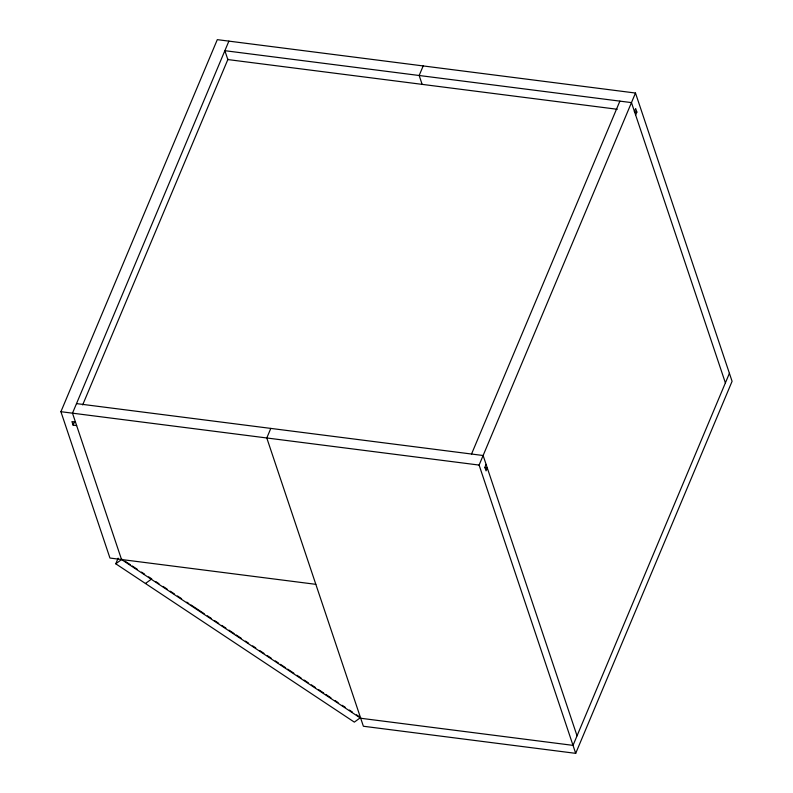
<?xml version="1.0" encoding="UTF-8"?>
<svg xmlns="http://www.w3.org/2000/svg" width="793" height="793" viewBox="0 0 793 793"><rect width="100%" height="100%" fill="white"/><g stroke="black" fill="none" stroke-linecap="round" stroke-linejoin="round"><path stroke-width="1.19" d="M315.832 584.332L109.949 558.044L60.912 411.696L217.302 39.65L635.49 93.039L732.088 381.304L575.698 753.35L363.382 726.249L266.795 437.974L270.809 428.408M228.89 41.127L72.49 413.173L121.537 559.521L360.706 718.26L573.022 745.37L729.411 373.325M76.653 425.593L73.115 425.137L74.552 421.717M82.66 404.926L228.017 59.128M360.627 717.526L354.332 722.126L115.768 563.793L118.137 558.163M423.184 65.928L419.16 75.494L422.134 84.365M471.538 454.032L619.888 101.117M575.698 753.35L479.101 465.075L635.49 93.039M486.099 464.381L484.87 467.305L486.059 470.854L487.279 467.929L484.83 467.612M634.44 111.466L635.669 108.552L636.858 112.091L635.629 115.015M115.768 563.793L122.063 559.194M145.446 583.499L151.741 578.9L148.678 576.858M617.261 109.275L227.839 59.564L224.865 50.693L631.476 102.604L725.387 382.89M634.41 111.783L636.858 112.091M76.515 403.607L483.125 455.509L577.036 735.805M60.912 411.696L479.101 465.075M75.464 422.045L71.925 421.589L73.115 425.137M125.135 561.236L130.25 564.636M132.302 565.994L137.417 569.384M141.511 572.1L144.584 574.142M155.864 581.626L158.957 583.678M163.071 586.414L167.194 589.149M170.277 591.201L174.401 593.937M177.493 595.989L181.607 598.715M186.761 602.135L188.823 603.503M190.875 604.871L204.267 613.752M207.36 615.804L211.473 618.54M214.566 620.592L218.69 623.328M221.772 625.38L225.896 628.106M228.989 630.157L234.133 633.577M236.195 634.945L241.34 638.365M245.463 641.101L248.556 643.153M252.67 645.879L255.762 647.931M259.886 650.666L264 653.402M267.092 655.454L271.216 658.19M275.33 660.916L278.422 662.968M280.484 664.336L285.629 667.756M287.69 669.123L293.866 673.227M296.959 675.279L301.082 678.005M304.165 680.057L308.289 682.793M311.381 684.845L315.495 687.581M318.588 689.632L323.732 693.042M325.794 694.41L330.949 697.83M335.042 700.546L338.105 702.588M342.199 705.304L345.272 707.336M349.366 710.062L352.439 712.094M356.533 714.81L359.606 716.852"/></g></svg>
